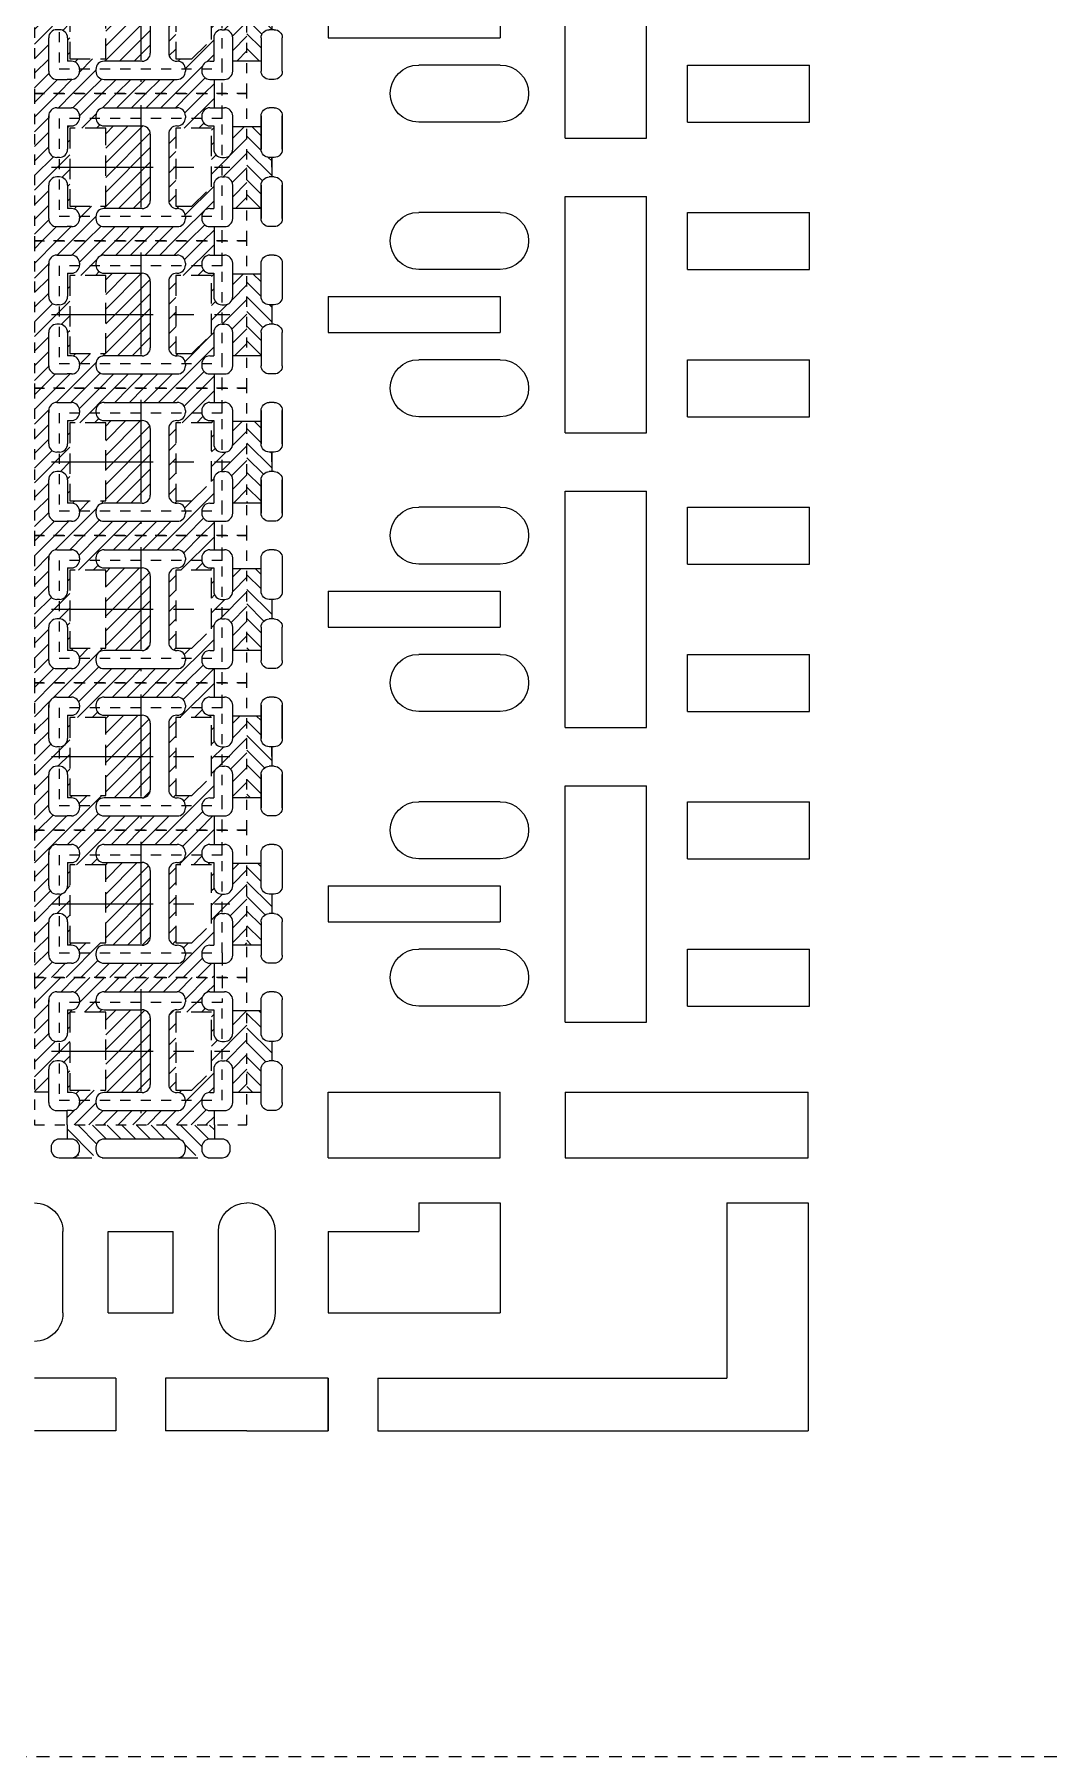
# Model space of a CAD drawing. Extents: x -1061 to -782, y -21 to 162.
# Drawn here: x -968.34 to -958.3, y 26.06 to 42.98 of the extents above; entities that cross this region are included whole.
import ezdxf

# ---------------------------------------------------------------- set-up
doc = ezdxf.new("R2010")
doc.units = 0
doc.header["$LTSCALE"] = 0.5
for name, pattern in [('CENTER', [2, 1.25, -0.25, 0.25, -0.25]), ('HIDDEN', [0.375, 0.25, -0.125]), ('HIDDEN2', [0.1875, 0.125, -0.0625])]:
    doc.linetypes.add(name, pattern=pattern)
for name, color, linetype in [('B', 5, 'Continuous'), ('C', 1, 'CENTER'), ('H', 4, 'HIDDEN'), ('hatch', 7, 'CENTER'), ('HATCH O-L', 7, 'HIDDEN2'), ('HITACHI', 40, 'HIDDEN'), ('PACKAGE OL', 51, 'HIDDEN2')]:
    doc.layers.add(name, color=color, linetype=linetype)

# ---------------------------------------------------------------- blocks, each defined once
blk = doc.blocks.new('DFN1006-2L VER BAR')
at = {"layer": 'hatch'}
h = blk.add_hatch(dxfattribs=at)
h.set_pattern_fill('ANSI31', color=256, scale=0.02)
h.set_pattern_definition([(45, (1371.827285418227, -129.6405263820888), (-0.0449012806053458, 0.0449012806053458), [])])
h.paths.add_polyline_path([(2.454799999999636, 0.5297999999999093), (2.36739999999969, 0.529800000000023), (2.36739999999969, 0.3889926348239214, -0.41421356237531), (2.317399999999111, 0.3389926348237395), (2.302399999999636, 0.3389926348238532), (2.302399999999636, 0.2189926348241897), (2.317399999999508, 0.2189926348241897, -0.4142135623730951), (2.367399999999463, 0.1689926348242352), (2.367399999999463, 0.0281824850890189), (2.454799999999636, 0.0281824850890189)])
h.paths.add_polyline_path([(2.454799999999636, -0.375), (2.367399999999634, -0.3749999999998863), (2.367399999999463, -0.5158073651759878, -0.4142135623727699), (2.317399999999508, -0.5658073651759424), (2.302399999999636, -0.5658073651759424), (2.302399999999636, -0.6858073651758332), (2.317399999999508, -0.6858073651758332, -0.4142135623727699), (2.367399999999463, -0.7358073651757877), (2.367399999999634, -0.876617514911004), (2.454799999999636, -0.8766175149108903)])
h.paths.add_polyline_path([(2.454799999999636, -1.279800000000022), (2.367399999999463, -1.279800000000022), (2.367399999999463, -1.420607365175897, -0.4142135623730951), (2.317399999999508, -1.470607365175851), (2.302399999999636, -1.470607365175851), (2.302399999999693, -1.590607365175628), (2.317399999999111, -1.590607365175515, -0.4142135623753097), (2.36739999999969, -1.640607365175696), (2.36739999999969, -1.781417514910913), (2.454799999999636, -1.781417514910913)])
at = {"layer": 'B'}
for p, q in [((2.287399999999536, 0.6439926348239169), (2.317399999999736, 0.6439926348239169)), ((2.237399999999581, 0.5939926348239624), (2.237399999999581, 0.3889926348239214)), ((2.36739999999969, 0.5939926348239624), (2.36739999999969, 0.3889926348239214)), ((2.287399999999536, 0.3389926348239669), (2.317399999999508, 0.3389926348237395)), ((2.302399999999636, 0.2789926348239078), (2.302399999999636, 0.3389926348239669)), ((2.287399999999536, 0.2189926348241897), (2.317399999999508, 0.2189926348241897)), ((2.237399999999581, 0.1689926348242352), (2.237399999999581, -0.0360073651760331)), ((2.367399999999463, 0.1689926348242352), (2.367399999999463, -0.0360073651760331)), ((-0.25, 0.0015926348220319), (-1.000000000000003, 0.0015926348220319)), ((-1, -0.3484073651777635), (-1, 0.0015926348221456)), ((-0.25, -0.3484073651777635), (-0.25, 0.0015926348220319)), ((0, -1.35161751491114), (0, 0.1000000000001364)), ((0.5, 0.1000000000001364), (0, 0.0999999999999091)), ((0.5, -1.351617514910799), (0.5, 0.1000000000002501)), ((0.8999999999999772, 0.0015926348222592), (1.399999999999977, 0.0015926348221456)), ((2.287399999999536, -0.0860073651759876), (2.317399999999508, -0.0860073651759876)), ((2.237399999999581, -0.3108073651759469), (2.237399999999581, -0.5158073651759878)), ((2.287399999999536, -0.260807365176106), (2.317399999999736, -0.2608073651759923)), ((2.367399999999463, -0.5158073651759878), (2.36739999999969, -0.3108073651759469)), ((-0.25, -0.3484073651777635), (-1.000000000000003, -0.3484073651776498)), ((0.8999999999999772, -0.3484073651776498), (1.399999999999977, -0.3484073651776498)), ((1.954800000000716, -0.5158073651763289), (0.8999999999999772, -0.5158073651759878)), ((0.8999999999999772, -0.5158073651759878), (0.8999999999999772, -0.7358073651757877)), ((1.95480000000083, -0.5158073651759878), (1.954800000000773, -0.7358073651757877)), ((2.287399999999536, -0.5658073651759424), (2.317399999999508, -0.5658073651759424)), ((1.954800000000716, -0.7358073651760151), (0.8999999999999772, -0.7358073651757877)), ((2.237399999999581, -0.9408073651758286), (2.237399999999581, -0.7358073651757877)), ((2.287399999999536, -0.6858073651758332), (2.317399999999508, -0.6858073651758332)), ((2.367399999999463, -0.7358073651757877), (2.36739999999969, -0.9408073651758286)), ((-1, -1.253207365178013), (-1, -0.903207365177991)), ((-0.25, -0.903207365177991), (-1, -0.9032073651778773)), ((-0.25, -1.2532073651779), (-0.25, -0.903207365177991)), ((0.8999999999999772, -0.903207365177991), (1.399999999999977, -0.903207365177991)), ((2.287399999999536, -0.9908073651756694), (2.317399999999736, -0.990807365175783)), ((-0.25, -1.2532073651779), (-1, -1.253207365177786)), ((0.8999999999999772, -1.2532073651779), (1.399999999999977, -1.2532073651779)), ((2.237399999999581, -1.420607365175897), (2.237399999999581, -1.215607365175742)), ((2.287399999999536, -1.165607365175787), (2.317399999999508, -1.165607365175787)), ((2.367399999999463, -1.420607365175897), (2.367399999999463, -1.215607365175742)), ((0.5, -1.351617514910913), (0, -1.351617514911026)), ((2.287399999999536, -1.470607365175851), (2.317399999999508, -1.470607365175851)), ((2.237399999999581, -1.845607365175737), (2.237399999999581, -1.640607365175696)), ((2.287399999999536, -1.590607365175742), (2.317399999999508, -1.590607365175515)), ((2.36739999999969, -1.845607365175737), (2.36739999999969, -1.640607365175696)), ((2.287399999999536, -1.895607365175692), (2.317399999999736, -1.895607365175692))]:
    blk.add_line(p, q, dxfattribs=at)
for centre, radius, start, end in [((2.287399999999536, 0.5939926348239624), 0.0499999999999545, 90, 180), ((2.317399999999736, 0.5939926348239624), 0.0499999999999545, 0, 90), ((2.317399999999736, 0.5939926348239624), 0.0499999999999545, 0, 90), ((2.287399999999536, 0.3889926348239214), 0.0499999999999545, 180, 269.9999999995621), ((2.317399999999508, 0.3889926348239214), 0.0500000000001819, 269.9999999995621, 0), ((2.287399999999536, 0.1689926348242352), 0.0499999999999545, 90, 180), ((2.317399999999508, 0.1689926348242352), 0.0499999999999545, 0, 90), ((0.8999999999999772, -0.1734073651776953), 0.175, 90, 270), ((1.399999999999977, -0.1734073651776953), 0.175, 270, 90), ((2.287399999999536, -0.0360073651760331), 0.0499999999999545, 180, 270), ((2.317399999999508, -0.0360073651760331), 0.0499999999999545, 270, 0), ((2.287399999999536, -0.3108073651760606), 0.0499999999999545, 90.00000000021373, 180), ((2.317399999999736, -0.3108073651759469), 0.0499999999999545, 0, 90.00000000021373), ((2.287399999999536, -0.5158073651759878), 0.0499999999999545, 180, 270), ((2.317399999999508, -0.5158073651759878), 0.0499999999999545, 270, 0), ((2.287399999999536, -0.7358073651757877), 0.0499999999999545, 90, 180), ((2.317399999999508, -0.7358073651757877), 0.0499999999999545, 0, 90), ((0.8999999999999772, -1.078207365177945), 0.175, 90, 270), ((1.399999999999977, -1.078207365177945), 0.175, 270, 90), ((2.287399999999536, -0.940807365175715), 0.0499999999999545, 180, 269.9999999997863), ((2.317399999999736, -0.9408073651758286), 0.0499999999999545, 269.9999999997863, 0), ((2.287399999999536, -1.215607365175742), 0.0499999999999545, 90, 180), ((2.317399999999508, -1.215607365175742), 0.0499999999999545, 0, 90), ((2.287399999999536, -1.420607365175897), 0.0499999999999545, 180, 270), ((2.317399999999508, -1.420607365175897), 0.0499999999999545, 270, 0), ((2.287399999999536, -1.640607365175696), 0.0499999999999545, 90.00000000043764, 180), ((2.317399999999508, -1.640607365175696), 0.0500000000001819, 0, 90.00000000043764), ((2.287399999999536, -1.845607365175737), 0.0499999999999545, 180, 270), ((2.317399999999736, -1.845607365175737), 0.0499999999999545, 270, 0), ((2.317399999999736, -1.845607365175737), 0.0499999999999545, 270, 0)]:
    blk.add_arc(centre, radius, start, end, dxfattribs=at)
at = {"layer": 'H'}
for p, q in [((2.454799999999579, 0.5297999999999093), (2.36739999999969, 0.529800000000023)), ((2.302399999999636, 0.3389926348238532), (2.302399999999636, 0.2189926348239624)), ((2.454799999999579, 0.0281824850890189), (2.367399999999463, 0.0281824850890189)), ((2.454799999999579, -0.375), (2.36739999999969, -0.3749999999998863)), ((2.302399999999636, -0.5658073651758287), (2.302399999999636, -0.6858073651758332)), ((2.454799999999579, -0.8766175149108903), (2.36739999999969, -0.876617514911004)), ((2.454799999999579, -1.279800000000022), (2.367399999999463, -1.279800000000022)), ((2.302399999999636, -1.470607365175965), (2.302399999999693, -1.590607365175515)), ((2.454799999999579, -1.781417514910913), (2.36739999999969, -1.781417514910913))]:
    blk.add_line(p, q, dxfattribs=at)
blk = doc.blocks.new('DFN1006-2L HOR BAR')
at = {"layer": 'hatch'}
h = blk.add_hatch(dxfattribs=at)
h.set_pattern_fill('ANSI31', color=256, scale=0.02)
h.set_pattern_definition([(44.99999999999999, (24.79119999999995, 6.368386978107423), (-0.0449012806053458, 0.0449012806053458), [])])
edge = h.paths.add_edge_path()
edge.add_line((1.041692857857157, -0.2916175149114224), (0.9131071421427635, -0.2916175149114224))
edge.add_arc((0.8774000000002217, -0.3266175149115043), 0.0499999999998671, -8.62692610943202, 44.427004001011085, ccw=False)
edge.add_arc((0.8774000000500166, -0.3416175148531693), 0.0500000000581802, -90.00000005732119, 8.626926930213813, ccw=False)
edge.add_line((0.8773999999999944, -0.3916175149113314), (0.4274000000000627, -0.3916175149113314))
edge.add_arc((0.4274000000000627, -0.3416175149113769), 0.0499999999999437, 171.3730729462057, 270, ccw=False)
edge.add_arc((0.4274000000753233, -0.3266175147849708), 0.0499999999651701, 135.5729961629981, 188.6269262161415, ccw=False)
edge.add_line((0.3916928578574072, -0.2916175149114224), (0.2631071421427862, -0.2916175149114224))
edge.add_arc((0.2274000000001308, -0.3266175149113906), 0.0499999999999451, -90, 44.42700400082691, ccw=False)
edge.add_line((0.2274000000001308, -0.3766175149113451), (0.2000000000000739, -0.3766175149113451))
edge.add_line((0.2000000000000739, -0.3766175149113451), (0.2000000000000739, -0.4766175149114816))
edge.add_line((0.2000000000000739, -0.4766175149114816), (1.104800000000096, -0.4766175149112542))
edge.add_line((1.104800000000096, -0.4766175149112542), (1.104800000000096, -0.3916175149114451))
edge.add_line((1.104800000000096, -0.3916175149114451), (1.077399999999585, -0.3916175149116725))
edge.add_arc((1.077399999941604, -0.3416175148751108), 0.0500000000365385, 171.3730731050193, 270.0000000664405, ccw=False)
edge.add_arc((1.077399999999812, -0.3266175149113906), 0.0499999999999431, 135.5729959991731, 188.6269261739909, ccw=False)
at = {"layer": 'B'}
for p, q in [((0.4999999999994316, 1.400582485086033), (5.68e-14, 1.400582485086033)), ((0.4999999999994316, 1.076582485088579), (0.4999999999994316, 1.400582485086033)), ((1.304800000000113, 1.400582485086033), (0.8047999999994317, 1.400582485086033)), ((0.8047999999994317, 1.076582485088579), (0.8047999999994317, 1.400582485085919)), ((0.4999999999994316, 1.076582485088579), (5.68e-14, 1.076582485088579)), ((1.304800000000113, 1.076582485088579), (0.8047999999994317, 1.076582485088579)), ((0.1750000000000682, 0.6757824850884618), (0.1750000000000682, 0.1757824850884617)), ((0.4523999999994431, 0.6757824850884618), (0.8523999999994202, 0.6757824850884618)), ((0.4523999999994431, 0.6757824850884618), (0.4523999999994431, 0.1757824850886891)), ((0.8523999999994202, 0.6757824850884618), (0.8523999999994202, 0.1757824850886891)), ((1.129800000000045, 0.6757824850884618), (1.129800000000045, 0.1757824850884617)), ((0.4523999999994431, 0.1757824850886891), (0.8523999999994202, 0.1757824850886891)), ((0.1000000000000227, -0.3266175149112769), (0.1000000000000227, -0.3266175149112769)), ((0.2774000000000569, -0.3266175149112769), (0.2774000000000569, -0.3266175149112769)), ((0.3774000000000797, -0.3266175149112769), (0.3774000000000797, -0.3266175149112769)), ((1.0274, -0.3266175149112769), (1.0274, -0.3266175149112769))]:
    blk.add_line(p, q, dxfattribs=at)
for points in [[(0.1523999999997159, -0.2766175149113224), (0.2274000000001024, -0.2766175149113224, -0.4142135623731575), (0.2774000000000569, -0.3266175149112769), (0.2774000000000854, -0.3416175149113769, -0.4142135623731575), (0.2274000000001024, -0.3916175149113314), (0.152399999999659, -0.3916175149113314, -0.4142135623731575), (0.1023999999996477, -0.3416175149113769), (0.1023999999996761, -0.3266175149112769, -0.4142135623736361)], [(0.8774000000000796, -0.2766175149115497, -0.4142135623730743), (0.9274000000000341, -0.3266175149112769), (0.9274000000000626, -0.3266175149115043), (0.9274000000000341, -0.3416175149113769, -0.4142135623732823), (0.8774000000000228, -0.3916175149113314), (0.4274000000000342, -0.3916175149113314, -0.4142135623730535), (0.3774000000000868, -0.3416175149113769), (0.3774000000001081, -0.3266175149112769, -0.4142135623733032), (0.4274000000000911, -0.2766175149113224)]]:
    blk.add_lwpolyline(points, format="xyb", close=True, dxfattribs=at)
blk.add_lwpolyline([(1.15239999999958, -0.276617514911436, -0.4142135623728828), (1.202399999999585, -0.3266175149115043), (1.202399999999556, -0.3416175149116043, -0.4142135623734697), (1.152399999999545, -0.3916175149115588), (1.077400000000011, -0.3916175149113314, -0.4142135623730951), (1.027400000000085, -0.3416175149113769), (1.027400000000042, -0.3266175149112769, -0.4142135623731784), (1.077400000000011, -0.2766175149113224), (1.154800000000136, -0.2766175149113224)], format="xyb", dxfattribs=at)
for centre, start, end in [((0, 0.6757824850884618), 0, 90.00000000000487), ((1.304800000000113, 0.6757824850884618), 90, 180), ((0, 0.1757824850884617), 269.9999999999951, 0), ((1.304800000000113, 0.1757824850884617), 180, 270)]:
    blk.add_arc(centre, 0.175, start, end, dxfattribs=at)
at = {"layer": 'H'}
for p, q in [((0.2274000000001024, -0.2766175149113224), (0.4274000000000911, -0.2766175149113224)), ((0.8774000000001365, -0.2766175149113224), (1.077400000000011, -0.2766175149113224)), ((0.2000000000000455, -0.4790175149113339), (0.2000000000000455, -0.3916175149113314)), ((1.104800000000068, -0.4790175149113339), (1.104800000000071, -0.3916175149114451)), ((1.204800000000091, -0.3266175149115043), (1.204800000000091, -0.3266175149112769))]:
    blk.add_line(p, q, dxfattribs=at)
blk = doc.blocks.new('2 L-SIDE CROSS REF')
at = {"layer": 'hatch'}
h = blk.add_hatch(dxfattribs=at)
h.set_pattern_fill('ANSI31', color=256, scale=0.02)
h.set_pattern_definition([(45, (579.9645584268676, -36.89850034311576), (-0.0449012806053458, 0.0449012806053458), [])])
h.paths.add_polyline_path([(-0.5149999999999438, -0.0599999999998318), (-0.4990000000000805, -0.0599999999998318, -0.4142135623731966), (-0.4490000000001011, -0.1099999999997863), (-0.4490000000001296, -0.2539999999999054), (-0.4249999999998551, -0.2539999999997917, -0.4142135623730006), (-0.3749999999998756, -0.3039999999997462), (-0.374999999999897, -0.3150000000000546, -0.4142135623712178), (-0.4249999999996668, -0.3649999999998954), (-0.4523999999999973, -0.3650000000000091), (-0.514999999999958, -0.3649999999998954, -0.4142135623731054), (-0.5649999999999374, -0.3149999999999409), (-0.5649999999999232, -0.1099999999997863, -0.41421356237308)], flags=16)
h.paths.add_polyline_path([(-0.56499999999998, 0.1100000000000136), (-0.5650000000001292, 0.3150000000000546, -0.4142135623727101), (-0.5150000000002138, 0.3650000000000091), (-0.4250000000001144, 0.3650000000001228, -0.4142135623734649), (-0.3750000000000746, 0.3150000000001683), (-0.3749999999999467, 0.3039999999999736, -0.4142135623731899), (-0.4249999999999226, 0.2540000000000191), (-0.4489999999999626, 0.2540000000000191), (-0.4490000000001225, 0.1100000000000136, -0.4142135623730013), (-0.4990000000001018, 0.0600000000000591), (-0.5150000000000042, 0.0600000000000591, -0.4142135623731153)], flags=16)
h.paths.add_polyline_path([(-0.4349999999999988, 0.2400000000001228), (-0.2149999999999572, 0.2400000000000091), (-0.2149999999999608, -0.2399999999998954), (-0.4350000000000059, -0.2399999999998954)], flags=16)
h.paths.add_polyline_path([(-0.224999999999909, -0.253999999999678), (0.0090000000000039, -0.2540000000001328, 0.4142135623736612), (0.0590000000000792, -0.2040000000001783), (0.0590000000000828, 0.2040000000001783, 0.4142135623730979), (0.0090000000001069, 0.2540000000001328), (-0.2249999999999837, 0.2540000000000191, -0.4142135623730006), (-0.2749999999999595, 0.3039999999999736), (-0.2750000000000945, 0.3149999999994861, -0.4142135623765955), (-0.2250000000001151, 0.3650000000000091), (0.224999999999909, 0.3650000000000091, -0.4142135623730951), (0.2749999999998884, 0.3150000000000546), (0.2749999999998884, 0.304000000000201, -0.4142135623731897), (0.224999999999909, 0.2540000000002465), (0.2219999999979194, 0.2540000000001328, 0.4142135623619937), (0.1719999999998372, 0.2040000000001783), (0.1720000000000006, -0.2040000000000646, 0.4232986853145624), (0.2235006745447627, -0.2540224848243042, -0.4230252556558994), (0.2750000000000803, -0.3040000000004284), (0.2750000000000803, -0.3149999999999409, -0.4142135623729998), (0.2250000000001258, -0.3649999999998954), (-0.224999999999941, -0.3649999999998954, -0.414213562373169), (-0.2749999999999382, -0.3149999999999409), (-0.2749999999999098, -0.3039999999996326, -0.414213562373143)], flags=16)
h.paths.add_polyline_path([(0.214999999999872, 0.2400000000000091), (0.4349999999998886, 0.2400000000000091), (0.4349999999998886, -0.1197493718552778), (0.3149999999998627, -0.2397493718552823), (0.214999999999872, -0.2397493718551686)], flags=16)
h.paths.add_polyline_path([(0.4250000000007362, -0.2540000000001328), (0.448999999999959, -0.2540000000004738), (0.4489999999999022, -0.1099999999997863, -0.4142135623730951), (0.4989999999998816, -0.0599999999998318), (0.5150000000000788, -0.0599999999998318, -0.4142135623730951), (0.5650000000000582, -0.1099999999997863), (0.5650000000000582, -0.3149999999999409, -0.4142135623731004), (0.5150000000000788, -0.3649999999998954), (0.4524000000000683, -0.3650000000000091), (0.4250000000000185, -0.3649999999998954, -0.4142135623730951), (0.3750000000000391, -0.3149999999999409), (0.3750000000000462, -0.3040000000000873, -0.4142135623771631)], flags=16)
h.paths.add_polyline_path([(0.4524000000000399, -0.4524000000000115), (0.4524000000000612, -0.3650000000000091), (0.5150000000000788, -0.3649999999998954, 0.4142135623730951), (0.5650000000000582, -0.3149999999999409), (0.5650000000000582, -0.2508101497348889), (0.6524000000001138, -0.2508101497348889), (0.6524000000001138, 0.2508073651760014), (0.5650000000000653, 0.2508073651761151), (0.5650000000000653, 0.1100000000000136, -0.4142135623751656), (0.5149999999997306, 0.0600000000000591), (0.4989999999996755, 0.0600000000000591, -0.4142135623709199), (0.4490000000000514, 0.1100000000000136), (0.4489999999999626, 0.2540000000000191), (0.4249999999995886, 0.2540000000001328, -0.4142135623716136), (0.3749999999998543, 0.3040000000000873), (0.3749999999998543, 0.3150000000000546, -0.4142135623733708), (0.4249999999998906, 0.3650000000000091), (0.4524000000000683, 0.3650000000000091), (0.4524000000000683, 0.4524000000001252), (-0.6523999999999042, 0.4524000000001252), (-0.6523999999999007, -0.4523999999998978)])
at = {"layer": 'B'}
for p, q in [((-0.515000000000164, 0.3650000000000091), (-0.4250000000001038, 0.3650000000001228)), ((-0.2250000000000938, 0.3650000000000091), (0.2249999999998877, 0.3650000000000091)), ((0.424999999999919, 0.3650000000001228), (0.5149999999999793, 0.3650000000000091)), ((-0.5649999999999836, 0.1100000000000136), (-0.5649999999999693, 0.3150000000000546)), ((-0.565000000000218, 0.3149999999992588), (-0.5649999999999693, 0.3008073651761833)), ((-0.4489999999999626, 0.2540000000000191), (-0.4490000000000088, 0.1100000000000136)), ((-0.448999999999959, 0.2540000000000191), (-0.4249999999999368, 0.2540000000000191)), ((-0.375000000000071, 0.3150000000001683), (-0.375000000000071, 0.3039999999999736)), ((-0.2750000000000909, 0.3150000000000546), (-0.2750000000000874, 0.3039999999999736)), ((-0.2249999999999481, 0.2540000000001328), (0.0090000000000714, 0.2540000000001328)), ((0.2219999999998379, 0.2540000000001328), (0.2249999999998877, 0.2540000000001328)), ((0.274999999999892, 0.3150000000000546), (0.274999999999892, 0.304000000000201)), ((0.3749999999998579, 0.3150000000000546), (0.3749999999998614, 0.3040000000000873)), ((0.4249999999998551, 0.2540000000001328), (0.4489999999999626, 0.2540000000000191)), ((0.4489999999999626, 0.2540000000000191), (0.4490000000000088, 0.1100000000000136)), ((0.5650000000000617, 0.1100000000000136), (0.5650000000000688, 0.3149999999999409)), ((0.0590000000000828, 0.2040000000001783), (0.0590000000000792, -0.2040000000001783)), ((0.1720000000000006, 0.2040000000001783), (0.171999999999997, -0.2040000000000646)), ((-0.4990000000001232, 0.0600000000000591), (-0.5149999999998727, 0.0600000000000591)), ((-0.4999999999999574, 0.0600000000000591), (-0.4999999999999716, 0.0600000000000591)), ((0.4990000000000521, 0.0600000000001728), (0.5150000000001711, 0.0600000000000591)), ((0.5000000000000427, 0.0600000000000591), (0.500000000000057, 0.0600000000000591)), ((-0.4990000000001018, -0.0599999999998318), (-0.5149999999999224, -0.0599999999998318)), ((-0.4999999999999574, -0.0599999999998318), (-0.4999999999998579, -0.0599999999998318)), ((0.4989999999999029, -0.0599999999998318), (0.5150000000000575, -0.0599999999998318)), ((0.5000000000000427, -0.0599999999998318), (0.4999999999999432, -0.0599999999998318)), ((-0.5649999999999338, -0.3149999999999409), (-0.5649999999999267, -0.1099999999997863)), ((-0.4490000000000798, -0.1099999999997863), (-0.4490000000001296, -0.2540133204232688)), ((0.448999999999959, -0.1099999999997863), (0.448999999999959, -0.2540000000004738)), ((0.5650000000000617, -0.3149999999999409), (0.5650000000000617, -0.1099999999997863)), ((-0.4249999999998515, -0.2539999999999054), (-0.4490000000001296, -0.2539999999999054)), ((-0.3749999999999041, -0.3039999999997462), (-0.3749999999999005, -0.3149999999999409)), ((-0.2749999999999346, -0.3039999999996326), (-0.2749999999999346, -0.3149999999999409)), ((0.0090000000000572, -0.2540000000001328), (-0.2249999999998842, -0.2540000000000191)), ((0.22199999999998, -0.2540000000000191), (0.2250000000001364, -0.2540000000004738)), ((0.2750000000000803, -0.3040000000004284), (0.2750000000000767, -0.3149999999999409)), ((0.3750000000000426, -0.3040000000000873), (0.3750000000000426, -0.3149999999999409)), ((0.4250000000000683, -0.2540000000001328), (0.448999999999959, -0.2540000000004738)), ((-0.5149999999999367, -0.3650000000000091), (-0.4523999999999973, -0.3650000000000091)), ((-0.4249999999998267, -0.3649999999998954), (-0.4523999999999973, -0.3650000000000091)), ((-0.2249999999999375, -0.3650000000000091), (0.2250000000000725, -0.3650000000000091)), ((0.4250000000000398, -0.3650000000000091), (0.4524000000000683, -0.3650000000000091)), ((0.4524000000000683, -0.3650000000000091), (0.5150000000000575, -0.3650000000000091))]:
    blk.add_line(p, q, dxfattribs=at)
for centre, radius, start, end in [((-0.5150000000001285, 0.3150000000000546), 0.05, 90.00000000003662, 180), ((-0.4250000000000754, 0.3150000000001683), 0.05, 0, 90.00000000003662), ((-0.2250000000000938, 0.3150000000000546), 0.05, 90, 180), ((0.2249999999998877, 0.3150000000000546), 0.05, 0, 90), ((0.4249999999998551, 0.3150000000000546), 0.05, 89.99999999992671, 180.000000000013), ((0.5149999999999153, 0.3149999999999409), 0.05, 0, 89.99999999992671), ((-0.4249999999999475, 0.3039999999999736), 0.05, 270.0000000000236, 0), ((-0.2249999999999588, 0.3039999999999736), 0.05, 180, 269.9999999999764), ((0.0090000000000821, 0.2040000000001783), 0.05, 0, 90.00000000001282), ((0.2219999999998379, 0.2040000000001783), 0.05, 90, 180), ((0.2249999999998877, 0.304000000000201), 0.05, 270, 0), ((0.4249999999998551, 0.3040000000000873), 0.05, 179.999999999987, 270.0000000000733), ((-0.5149999999999793, 0.1100000000000136), 0.05, 180, 270.0000000001241), ((-0.4990000000001232, 0.1100000000000136), 0.05, 270, 0), ((0.4990000000000521, 0.1100000000000136), 0.05, 180, 270), ((0.5150000000000646, 0.1100000000000136), 0.05, 270.0000000001241, 0), ((-0.5149999999999224, -0.1099999999997863), 0.05, 90, 180), ((-0.4990000000001018, -0.1099999999997863), 0.05, 0, 89.99999999986973), ((0.4989999999999029, -0.1099999999997863), 0.05, 90.00000000013027, 180), ((0.5150000000000575, -0.1099999999997863), 0.05, 0, 90), ((0.0090000000000785, -0.2040000000001783), 0.05, 269.9999999999743, 0), ((0.2220000000000013, -0.2040000000000646), 0.0500000000000002, 180, 270), ((-0.5149999999999367, -0.3149999999999409), 0.05, 180, 270), ((-0.4249999999998764, -0.3039999999997462), 0.05, 0, 90), ((-0.4249999999998977, -0.3149999999999409), 0.05, 270.0000000000843, 0), ((-0.224999999999909, -0.3039999999996326), 0.05, 90, 180), ((-0.2249999999999375, -0.3149999999999409), 0.05, 180.000000000013, 270), ((0.2250000000000796, -0.3040000000004284), 0.05, 0, 90), ((0.2250000000000796, -0.3149999999999409), 0.0500000000000001, 270, 5.21102e-11), ((0.4250000000000469, -0.3040000000000873), 0.05, 90, 180), ((0.4250000000000398, -0.3149999999999409), 0.05, 180, 270), ((0.5150000000000575, -0.3149999999999409), 0.05, 270, 0)]:
    blk.add_arc(centre, radius, start, end, dxfattribs=at)
at = {"layer": 'C'}
for p, q in [((2.84e-14, 0.3801829742288873), (2.84e-14, -0.3801829742287737)), ((-0.5476478722188319, 0), (0.5476478722188887, 0))]:
    blk.add_line(p, q, dxfattribs=at)
at = {"layer": 'H', "color": 6}
for p, q in [((0.4524000000000683, 0.3650000000000091), (0.4524000000000683, 0.4524000000000115)), ((0.5650000000000688, 0.2508073651761151), (0.6524000000001138, 0.2508073651760014)), ((0.5650000000000617, -0.2508101497348889), (0.6524000000000996, -0.2508101497348889)), ((0.4524000000000399, -0.4523999999998978), (0.4524000000000612, -0.3650000000000091))]:
    blk.add_line(p, q, dxfattribs=at)
at = {"layer": 'H'}
for points in [[(-0.2149999999999608, -0.2399999999998954), (-0.2149999999999572, 0.2400000000000091), (-0.4349999999999988, 0.2400000000001228), (-0.4350000000000059, -0.2399999999998954)], [(0.3149999999998627, -0.2397493718552823), (0.4349999999998886, -0.1197493718552778), (0.4349999999998886, 0.2400000000000091), (0.214999999999872, 0.2400000000000091), (0.214999999999872, -0.2397493718551686)]]:
    blk.add_lwpolyline(points, close=True, dxfattribs=at)
at = {"layer": 'HATCH O-L'}
blk.add_lwpolyline([(-0.6523999999999042, 0.4524000000002389), (-0.6523999999999007, -0.4523999999998978), (0.6524000000001138, -0.4524000000000115), (0.6524000000001138, 0.4524000000001252), (-0.6523999999999007, 0.4524000000001252)], dxfattribs=at)
at = {"layer": 'PACKAGE OL'}
blk.add_lwpolyline([(0.500000000000071, -0.2999999999999545), (0.5000000000000285, 0.3000000000000682), (-0.499999999999929, 0.3000000000000682), (-0.499999999999929, -0.2999999999999545)], close=True, dxfattribs=at)
blk = doc.blocks.new('3 LOWER R- CROSS REF')
at = {"layer": 'hatch'}
h = blk.add_hatch(dxfattribs=at)
h.set_pattern_fill('ANSI31', color=256, scale=0.02)
h.set_pattern_definition([(45, (579.9794877584171, -34.42609683592491), (-0.0449012806053458, 0.0449012806053458), [])])
h.paths.add_polyline_path([(-0.6523999999999042, 0.4524000000001252), (-0.6523999999999007, -0.2508101497348889), (-0.5649999999999303, -0.2508101497348889), (-0.5649999999999232, -0.1099999999997863, -0.4142135623730855), (-0.5149999999999438, -0.0599999999998318), (-0.499000000000077, -0.0599999999998318, -0.4142135623731953), (-0.4490000000001011, -0.1099999999997863), (-0.4490000000001296, -0.2539999999999054), (-0.4249999999998551, -0.2539999999997917, -0.4142135623730009), (-0.3749999999998756, -0.3039999999997462), (-0.374999999999897, -0.3150000000000546, -0.4142135623712177), (-0.4249999999996668, -0.3649999999998954), (-0.4523999999999973, -0.3650000000000091), (-0.4523999999999973, -0.4523999999998978), (0.4524000000000399, -0.4524000000000115), (0.4524000000000612, -0.3650000000000091), (0.4250000000000185, -0.3649999999998954, -0.4142135623730951), (0.3750000000000391, -0.3149999999999409), (0.3750000000000462, -0.3040000000000873, -0.4142135623771631), (0.4250000000007362, -0.2540000000001328), (0.448999999999959, -0.2540000000004738), (0.4489999999999022, -0.1099999999997863, -0.4142135623730945), (0.4989999999998816, -0.0599999999998318), (0.5150000000000788, -0.0599999999998318, -0.4142135623730965), (0.5650000000000582, -0.1099999999997863), (0.5650000000000617, -0.2508101497348889), (0.6524000000001138, -0.2508101497348889), (0.6524000000001138, 0.2508073651760014), (0.5650000000000653, 0.2508073651761151), (0.5650000000000653, 0.1100000000000136, -0.4142135623751658), (0.5149999999997306, 0.0600000000000591), (0.4989999999996755, 0.0600000000000591, -0.4142135623709201), (0.4490000000000514, 0.1100000000000136), (0.4489999999999626, 0.2540000000000191), (0.4249999999995886, 0.2540000000001328, -0.4142135623716134), (0.3749999999998543, 0.3040000000000873), (0.3749999999998543, 0.3150000000000546, -0.4142135623733707), (0.4249999999998906, 0.3650000000000091), (0.4524000000000683, 0.3650000000000091), (0.4524000000000683, 0.4524000000001252)])
h.paths.add_polyline_path([(-0.3750000000000746, 0.3150000000001683), (-0.3749999999999467, 0.3039999999999736, -0.4142135623731898), (-0.4249999999999226, 0.2540000000000191), (-0.4489999999999626, 0.2540000000000191), (-0.4490000000001225, 0.1100000000000136, -0.4142135623730013), (-0.4990000000001018, 0.0600000000000591), (-0.5150000000000042, 0.0600000000000591, -0.4142135623731152), (-0.56499999999998, 0.1100000000000136), (-0.5650000000001292, 0.3150000000000546, -0.4142135623727097), (-0.5150000000002138, 0.3650000000000091), (-0.4250000000001144, 0.3650000000001228, -0.4142135623734651)], flags=16)
h.paths.add_polyline_path([(-0.2250000000001151, 0.3650000000000091), (0.224999999999909, 0.3650000000000091, -0.4142135623730951), (0.2749999999998884, 0.3150000000000546), (0.2749999999998884, 0.304000000000201, -0.4142135623731897), (0.224999999999909, 0.2540000000002465), (0.2219999999979194, 0.2540000000001328, 0.4142135623619937), (0.1719999999998372, 0.2040000000001783), (0.1720000000000006, -0.2040000000000646, 0.4232986853145622), (0.2235006745447627, -0.2540224848243042, -0.4230252556558992), (0.2750000000000803, -0.3040000000004284), (0.2750000000000803, -0.3149999999999409, -0.4142135623730006), (0.2250000000001258, -0.3649999999998954), (-0.224999999999941, -0.3649999999998954, -0.414213562373169), (-0.2749999999999382, -0.3149999999999409), (-0.2749999999999098, -0.3039999999996326, -0.4142135623731431), (-0.224999999999909, -0.253999999999678), (0.0090000000000039, -0.2540000000001328, 0.4142135623736611), (0.0590000000000792, -0.2040000000001783), (0.0590000000000828, 0.2040000000001783, 0.4142135623730976), (0.0090000000001069, 0.2540000000001328), (-0.2249999999999837, 0.2540000000000191, -0.4142135623730005), (-0.2749999999999595, 0.3039999999999736), (-0.2750000000000945, 0.3149999999994861, -0.4142135623765953)], flags=16)
h.paths.add_polyline_path([(-0.2149999999999572, 0.2400000000000091), (-0.2149999999999608, -0.2399999999998954), (-0.4350000000000059, -0.2399999999998954), (-0.4349999999999988, 0.2400000000001228)], flags=16)
h.paths.add_polyline_path([(0.214999999999872, 0.2400000000000091), (0.4349999999998886, 0.2400000000000091), (0.4349999999998886, -0.1197493718552778), (0.3149999999998627, -0.2397493718552823), (0.214999999999872, -0.2397493718551686)], flags=16)
at = {"layer": 'B'}
for p, q in [((-0.515000000000164, 0.3650000000000091), (-0.4250000000001038, 0.3650000000001228)), ((-0.2250000000000938, 0.3650000000000091), (0.2249999999998877, 0.3650000000000091)), ((0.424999999999919, 0.3650000000001228), (0.5149999999999793, 0.3650000000000091)), ((-0.5649999999999836, 0.1100000000000136), (-0.5649999999999693, 0.3150000000000546)), ((-0.565000000000218, 0.3149999999992588), (-0.5649999999999693, 0.3008073651761833)), ((-0.4489999999999626, 0.2540000000000191), (-0.4490000000000088, 0.1100000000000136)), ((-0.448999999999959, 0.2540000000000191), (-0.4249999999999368, 0.2540000000000191)), ((-0.375000000000071, 0.3150000000001683), (-0.375000000000071, 0.3039999999999736)), ((-0.2750000000000909, 0.3150000000000546), (-0.2750000000000874, 0.3039999999999736)), ((-0.2249999999999481, 0.2540000000001328), (0.0090000000000714, 0.2540000000001328)), ((0.2219999999998379, 0.2540000000001328), (0.2249999999998877, 0.2540000000001328)), ((0.274999999999892, 0.3150000000000546), (0.274999999999892, 0.304000000000201)), ((0.3749999999998579, 0.3150000000000546), (0.3749999999998614, 0.3040000000000873)), ((0.4249999999998551, 0.2540000000001328), (0.4489999999999626, 0.2540000000000191)), ((0.4489999999999626, 0.2540000000000191), (0.4490000000000088, 0.1100000000000136)), ((0.5650000000000617, 0.1100000000000136), (0.5650000000000688, 0.3149999999999409)), ((0.0590000000000828, 0.2040000000001783), (0.0590000000000792, -0.2040000000001783)), ((0.1720000000000006, 0.2040000000001783), (0.171999999999997, -0.2040000000000646)), ((-0.4990000000001232, 0.0600000000000591), (-0.5149999999998727, 0.0600000000000591)), ((-0.4999999999999574, 0.0600000000000591), (-0.4999999999999716, 0.0600000000000591)), ((0.4990000000000521, 0.0600000000001728), (0.5150000000001711, 0.0600000000000591)), ((0.5000000000000427, 0.0600000000000591), (0.500000000000057, 0.0600000000000591)), ((-0.4990000000001018, -0.0599999999998318), (-0.5149999999999224, -0.0599999999998318)), ((-0.4999999999999574, -0.0599999999998318), (-0.4999999999998579, -0.0599999999998318)), ((0.4989999999999029, -0.0599999999998318), (0.5150000000000575, -0.0599999999998318)), ((0.5000000000000427, -0.0599999999998318), (0.4999999999999432, -0.0599999999998318)), ((-0.5649999999999338, -0.3149999999999409), (-0.5649999999999267, -0.1099999999997863)), ((-0.4490000000000798, -0.1099999999997863), (-0.4490000000001296, -0.2540133204232688)), ((0.448999999999959, -0.1099999999997863), (0.448999999999959, -0.2540000000004738)), ((0.5650000000000617, -0.3149999999999409), (0.5650000000000617, -0.1099999999997863)), ((-0.4249999999998515, -0.2539999999999054), (-0.4490000000001296, -0.2539999999999054)), ((-0.3749999999999041, -0.3039999999997462), (-0.3749999999999005, -0.3149999999999409)), ((-0.2749999999999346, -0.3039999999996326), (-0.2749999999999346, -0.3149999999999409)), ((0.0090000000000572, -0.2540000000001328), (-0.2249999999998842, -0.2540000000000191)), ((0.22199999999998, -0.2540000000000191), (0.2250000000001364, -0.2540000000004738)), ((0.2750000000000803, -0.3040000000004284), (0.2750000000000767, -0.3149999999999409)), ((0.3750000000000426, -0.3040000000000873), (0.3750000000000426, -0.3149999999999409)), ((0.4250000000000683, -0.2540000000001328), (0.448999999999959, -0.2540000000004738)), ((-0.5149999999999367, -0.3650000000000091), (-0.4523999999999973, -0.3650000000000091)), ((-0.4249999999998267, -0.3649999999998954), (-0.4523999999999973, -0.3650000000000091)), ((-0.2249999999999375, -0.3650000000000091), (0.2250000000000725, -0.3650000000000091)), ((0.4250000000000398, -0.3650000000000091), (0.4524000000000683, -0.3650000000000091)), ((0.4524000000000683, -0.3650000000000091), (0.5150000000000575, -0.3650000000000091))]:
    blk.add_line(p, q, dxfattribs=at)
for centre, radius, start, end in [((-0.5150000000001285, 0.3150000000000546), 0.05, 90.00000000003662, 180), ((-0.4250000000000754, 0.3150000000001683), 0.05, 0, 90.00000000003662), ((-0.2250000000000938, 0.3150000000000546), 0.05, 90, 180), ((0.2249999999998877, 0.3150000000000546), 0.05, 0, 90), ((0.4249999999998551, 0.3150000000000546), 0.05, 89.99999999992671, 180.000000000013), ((0.5149999999999153, 0.3149999999999409), 0.05, 0, 89.99999999992671), ((-0.4249999999999475, 0.3039999999999736), 0.05, 270.0000000000236, 0), ((-0.2249999999999588, 0.3039999999999736), 0.05, 180, 269.9999999999764), ((0.0090000000000821, 0.2040000000001783), 0.05, 0, 90.00000000001282), ((0.2219999999998379, 0.2040000000001783), 0.05, 90, 180), ((0.2249999999998877, 0.304000000000201), 0.05, 270, 0), ((0.4249999999998551, 0.3040000000000873), 0.05, 179.999999999987, 270.0000000000733), ((-0.5149999999999793, 0.1100000000000136), 0.05, 180, 270.0000000001241), ((-0.4990000000001232, 0.1100000000000136), 0.05, 270, 0), ((0.4990000000000521, 0.1100000000000136), 0.05, 180, 270), ((0.5150000000000646, 0.1100000000000136), 0.05, 270.0000000001241, 0), ((-0.5149999999999224, -0.1099999999997863), 0.05, 90, 180), ((-0.4990000000001018, -0.1099999999997863), 0.05, 0, 89.99999999986973), ((0.4989999999999029, -0.1099999999997863), 0.05, 90.00000000013027, 180), ((0.5150000000000575, -0.1099999999997863), 0.05, 0, 90), ((0.0090000000000785, -0.2040000000001783), 0.05, 269.9999999999743, 0), ((0.2220000000000013, -0.2040000000000646), 0.0500000000000002, 180, 270), ((-0.5149999999999367, -0.3149999999999409), 0.05, 180, 270), ((-0.4249999999998764, -0.3039999999997462), 0.05, 0, 90), ((-0.4249999999998977, -0.3149999999999409), 0.05, 270.0000000000843, 0), ((-0.224999999999909, -0.3039999999996326), 0.05, 90, 180), ((-0.2249999999999375, -0.3149999999999409), 0.05, 180.000000000013, 270), ((0.2250000000000796, -0.3040000000004284), 0.05, 0, 90), ((0.2250000000000796, -0.3149999999999409), 0.0500000000000001, 270, 5.21102e-11), ((0.4250000000000469, -0.3040000000000873), 0.05, 90, 180), ((0.4250000000000398, -0.3149999999999409), 0.05, 180, 270), ((0.5150000000000575, -0.3149999999999409), 0.05, 270, 0)]:
    blk.add_arc(centre, radius, start, end, dxfattribs=at)
at = {"layer": 'C'}
for p, q in [((2.84e-14, 0.3801829742288873), (2.84e-14, -0.3801829742287737)), ((-0.5476478722188319, 0), (0.5476478722188887, 0))]:
    blk.add_line(p, q, dxfattribs=at)
at = {"layer": 'H', "color": 6}
for p, q in [((0.4524000000000683, 0.3650000000000091), (0.4524000000000683, 0.4524000000000115)), ((0.5650000000000688, 0.2508073651761151), (0.6524000000001138, 0.2508073651760014)), ((-0.5649999999999338, -0.2508101497348889), (-0.6523999999999007, -0.2508101497348889)), ((0.5650000000000617, -0.2508101497348889), (0.6524000000000996, -0.2508101497348889)), ((-0.4523999999999973, -0.4523999999998978), (-0.4523999999999973, -0.3650000000000091)), ((0.4524000000000399, -0.4523999999998978), (0.4524000000000612, -0.3650000000000091))]:
    blk.add_line(p, q, dxfattribs=at)
at = {"layer": 'H'}
for points in [[(-0.2149999999999608, -0.2399999999998954), (-0.2149999999999572, 0.2400000000000091), (-0.4349999999999988, 0.2400000000001228), (-0.4350000000000059, -0.2399999999998954)], [(0.3149999999998627, -0.2397493718552823), (0.4349999999998886, -0.1197493718552778), (0.4349999999998886, 0.2400000000000091), (0.214999999999872, 0.2400000000000091), (0.214999999999872, -0.2397493718551686)]]:
    blk.add_lwpolyline(points, close=True, dxfattribs=at)
at = {"layer": 'HATCH O-L'}
blk.add_lwpolyline([(-0.6523999999999042, 0.4524000000002389), (-0.6523999999999007, -0.4523999999998978), (0.6524000000001138, -0.4524000000000115), (0.6524000000001138, 0.4524000000001252), (-0.6523999999999007, 0.4524000000001252)], dxfattribs=at)
at = {"layer": 'PACKAGE OL'}
blk.add_lwpolyline([(0.500000000000071, -0.2999999999999545), (0.5000000000000285, 0.3000000000000682), (-0.499999999999929, 0.3000000000000682), (-0.499999999999929, -0.2999999999999545)], close=True, dxfattribs=at)

msp = doc.modelspace()

# ---------------------------------------------------------------- linework, layer by layer
at = {"layer": 'B'}
for p, q in [((-965.455994785951, 32.59238220109535), (-963.7683147859497, 32.59238220109535)), ((-965.455994785951, 31.94729468024468), (-965.455994785951, 32.59238220109535)), ((-963.7683147859497, 31.94729468024468), (-963.7683147859497, 32.59238220109535)), ((-963.1283147859507, 32.59238220109535), (-960.7411147859505, 32.59238220109535)), ((-963.1283147859507, 32.59238220109535), (-963.1283147859507, 31.94729468024457)), ((-960.7411147859505, 31.94729468024468), (-960.7411147859503, 32.59238220109535)), ((-965.455994785951, 31.94729468024468), (-963.7683147859497, 31.94729468024468)), ((-963.1283147859507, 31.94729468024468), (-960.7411147859505, 31.94729468024468)), ((-964.5683147859514, 31.50215844067043), (-963.7683147859515, 31.50215844067043)), ((-964.5683147859514, 31.50215844067043), (-964.5683147859514, 31.22215844067046)), ((-963.7683147859515, 31.50215844067043), (-963.7683147859515, 30.42215844067005)), ((-961.5411147859504, 31.50341041681191), (-961.5411147859504, 29.78082239295418)), ((-961.5411147859504, 31.50341041681191), (-960.7411147859505, 31.50341041681191)), ((-960.7411147859503, 31.50341041681191), (-960.7411147859505, 29.26247844067439)), ((-965.9759947859516, 30.4221584406705), (-965.9759947859516, 31.22215844067046)), ((-965.4559947859528, 31.22215844067023), (-964.5683147859514, 31.22215844067023)), ((-965.4559947859528, 31.22215844067023), (-965.4559947859528, 30.42215844067027)), ((-965.4559947859528, 30.42215844067027), (-963.7683147859515, 30.42215844067005)), ((-965.4559947859508, 29.78082239295441), (-966.25599478595, 29.78082239295441)), ((-965.4559947859508, 29.78082239295441), (-966.25599478595, 29.78082239295441)), ((-965.4559947859508, 29.78082239295441), (-965.4559947859508, 29.26247844067439)), ((-965.4559947859508, 29.26247844067461), (-965.4559947859508, 29.78082239295441)), ((-964.9683147859498, 29.78082239295441), (-961.5411147859504, 29.78082239295418)), ((-964.9683147859498, 29.78082239295441), (-964.9683147859498, 29.26247844067439)), ((-966.25599478595, 29.26247844067439), (-965.4559947859508, 29.26247844067439)), ((-964.9683147859498, 29.26247844067439), (-960.7411147859505, 29.26247844067484))]:
    msp.add_line(p, q, dxfattribs=at)
for centre, radius, start, end in [((-966.2559947859515, 31.22215844067046), 0.2800000000000011, 0, 89.99999999998697), ((-966.2559947859515, 30.4221584406705), 0.2799999999999272, 270, 0)]:
    msp.add_arc(centre, radius, start, end, dxfattribs=at)
at = {"layer": 'H'}
for p, q in [((-966.4998347859498, 42.15975844066929), (-966.4998347859498, 42.64743844066924)), ((-966.4998347859498, 40.7120784406718), (-966.4998347859498, 41.19975844067176)), ((-966.4998347859498, 39.26439844067545), (-966.4998347859498, 39.7520784406754)), ((-966.4998347859498, 37.81671844066864), (-966.4998347859498, 38.30439844066882)), ((-966.4998347859498, 37.81671844066864), (-966.4998347859498, 38.30439844066882)), ((-966.4998347859498, 36.36903844067138), (-966.4998347859498, 36.85671844067133)), ((-966.4998347859498, 34.9213584406682), (-966.4998347859498, 35.40903844066838)), ((-966.4998347859498, 34.92135844067411), (-966.4998347859498, 35.40903844067407)), ((-966.4998347859498, 34.92135844067502), (-966.4998347859498, 35.40903844067498)), ((-966.4998347859498, 33.96135844067021), (-966.4998347859498, 33.47367844067026))]:
    msp.add_line(p, q, dxfattribs=at)
at = {"layer": 'HITACHI'}
msp.add_line((-1060.121914785951, 26.06247844067434), (-954.322726300141, 26.06247844067434), dxfattribs=at)

# ---------------------------------------------------------------- block references
at = {"xscale": -1.6, "yscale": 1.6, "zscale": 1.6}
for p in [(-962.3283147859506, 44.12873022495341), (-962.3283147859504, 44.12873022495387), (-962.3283147859506, 41.23337022495343), (-962.3283147859504, 41.23337022495388), (-962.3283147859506, 38.33801022495322), (-962.3283147859504, 38.33801022495368), (-962.3283147859506, 35.44265022495279), (-962.3283147859504, 35.44265022495324)]:
    msp.add_blockref('DFN1006-2L VER BAR', p, dxfattribs=at)
at = {"xscale": -1.6, "yscale": 1.6, "zscale": 1.6, "rotation": 180}
msp.add_blockref('DFN1006-2L HOR BAR', (-968.3436747859516, 31.50341041681191), dxfattribs=at)
at = {"layer": 'hatch', "xscale": 1.6, "yscale": 1.6, "zscale": 1.6}
for name, p in [('2 L-SIDE CROSS REF', (-967.2998347859454, 43.12743844067585)), ('2 L-SIDE CROSS REF', (-967.2998347859449, 41.67975844068201)), ('2 L-SIDE CROSS REF', (-967.2998347859461, 40.23207844068815)), ('2 L-SIDE CROSS REF', (-967.2998347859456, 38.78439844069431)), ('2 L-SIDE CROSS REF', (-967.2998347859456, 37.33671844069431)), ('2 L-SIDE CROSS REF', (-967.2998347859449, 35.88903844070023)), ('2 L-SIDE CROSS REF', (-967.2998347859444, 34.44135844070024)), ('3 LOWER R- CROSS REF', (-967.2998347859516, 32.99367844066774))]:
    msp.add_blockref(name, p, dxfattribs=at)

doc.saveas('drawing.dxf')
